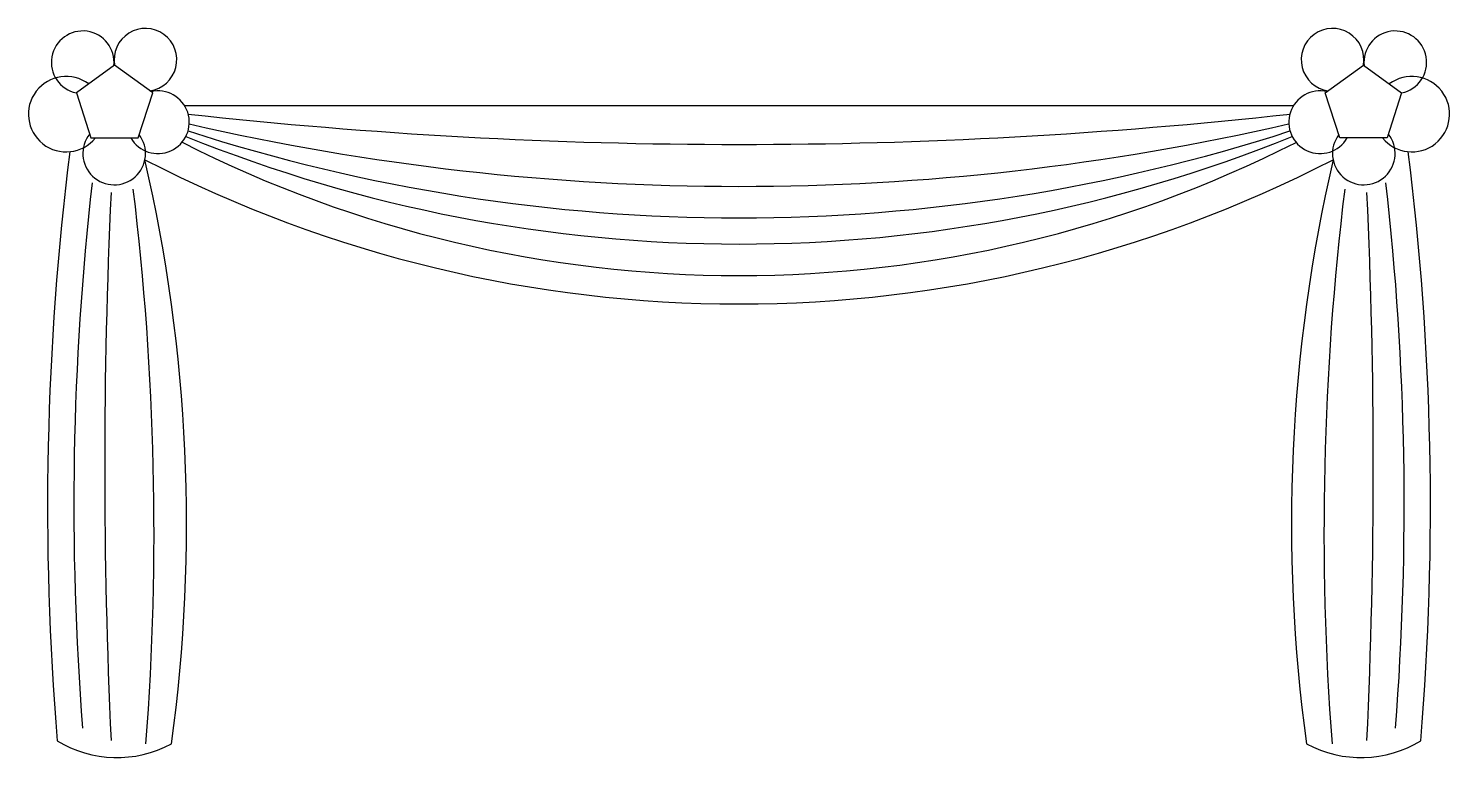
# Model space of a CAD drawing. Header units: metres. Extents: x 1189 to 1902, y 1982 to 2348.
import ezdxf

# ---------------------------------------------------------------- set-up
doc = ezdxf.new("R2010")
doc.units = ezdxf.units.M
for name, color, linetype in [('3', 3, 'Continuous'), ('4', 4, 'Continuous'), ('6', 7, 'Continuous')]:
    doc.layers.add(name, color=color, linetype=linetype)

msp = doc.modelspace()

# ---------------------------------------------------------------- linework, layer by layer
msp.add_lwpolyline([(1213.15, 2315.62), (1213.15, 2315.62, 0.03)], format="xyb")
at = {"layer": '3'}
for centre, radius, start, end in [((1545.56, 4804.2), 2514.39, 263.69, 276.31), ((1545.56, 3150.85), 897.87, 252.07, 287.92), ((1545.56, 3496.54), 1227.78, 257.02, 282.97), ((1545.56, 2841.55), 617.51, 243.1, 296.89), ((1545.56, 2979.86), 740.03, 247.98, 292.01), ((2644.82, 2108.9), 1432.94, 173.52, 184.48), ((-165.88, 2095.95), 1417.98, 355.68, 6.94), ((3256.85, 2095.95), 1417.98, 173.06, 184.32), ((446.16, 2108.9), 1432.94, 355.52, 6.48), ((4176.95, 2128.24), 2949.59, 177.33, 182.67), ((-1085.97, 2128.24), 2949.59, 357.33, 2.67)]:
    msp.add_arc(centre, radius, start, end, dxfattribs=at)
at = {"layer": '4'}
for points in [[(1244.14, 2293.1), (1251.46, 2315.62), (1232.3, 2329.54), (1213.15, 2315.62), (1220.47, 2293.1)], [(1846.83, 2293.1), (1839.51, 2315.62), (1858.67, 2329.54), (1877.82, 2315.62), (1870.51, 2293.1)]]:
    msp.add_lwpolyline(points, close=True, dxfattribs=at)
for centre, radius, start, end in [((1216.36, 2331), 15.71, 353.78, 258.22), ((1247.8, 2332.28), 15.71, 277.88, 190.12), ((1843.17, 2332.28), 15.71, 349.88, 262.12), ((1874.62, 2331), 15.71, 281.78, 186.22), ((1208.03, 2304.98), 18.92, 53.23, 321.12), ((1882.94, 2304.98), 18.92, 218.88, 126.77), ((1254.08, 2300.94), 15.71, 209.92, 102.83), ((1836.9, 2300.94), 15.71, 77.17, 330.08), ((1232.11, 2285.27), 15.71, 141.44, 36.96), ((1858.86, 2285.27), 15.71, 143.04, 38.56)]:
    msp.add_arc(centre, radius, start, end, dxfattribs=at)
at = {"layer": '6'}
msp.add_line((1267.31, 2309.4), (1823.66, 2309.4), dxfattribs=at)
for centre, radius, start, end in [((2624.04, 2107.77), 1425.34, 172.81, 184.71), ((1545.49, 2859.72), 649.95, 242.71, 297.29), ((463.03, 2099.67), 805.4, 352.11, 13.09), ((2627.94, 2099.67), 805.4, 166.91, 187.89), ((466.93, 2107.77), 1425.34, 355.29, 7.19), ((1233.54, 2039.7), 57.45, 238.49, 298.34), ((1857.43, 2039.7), 57.45, 241.66, 301.51)]:
    msp.add_arc(centre, radius, start, end, dxfattribs=at)

doc.saveas('drawing.dxf')
